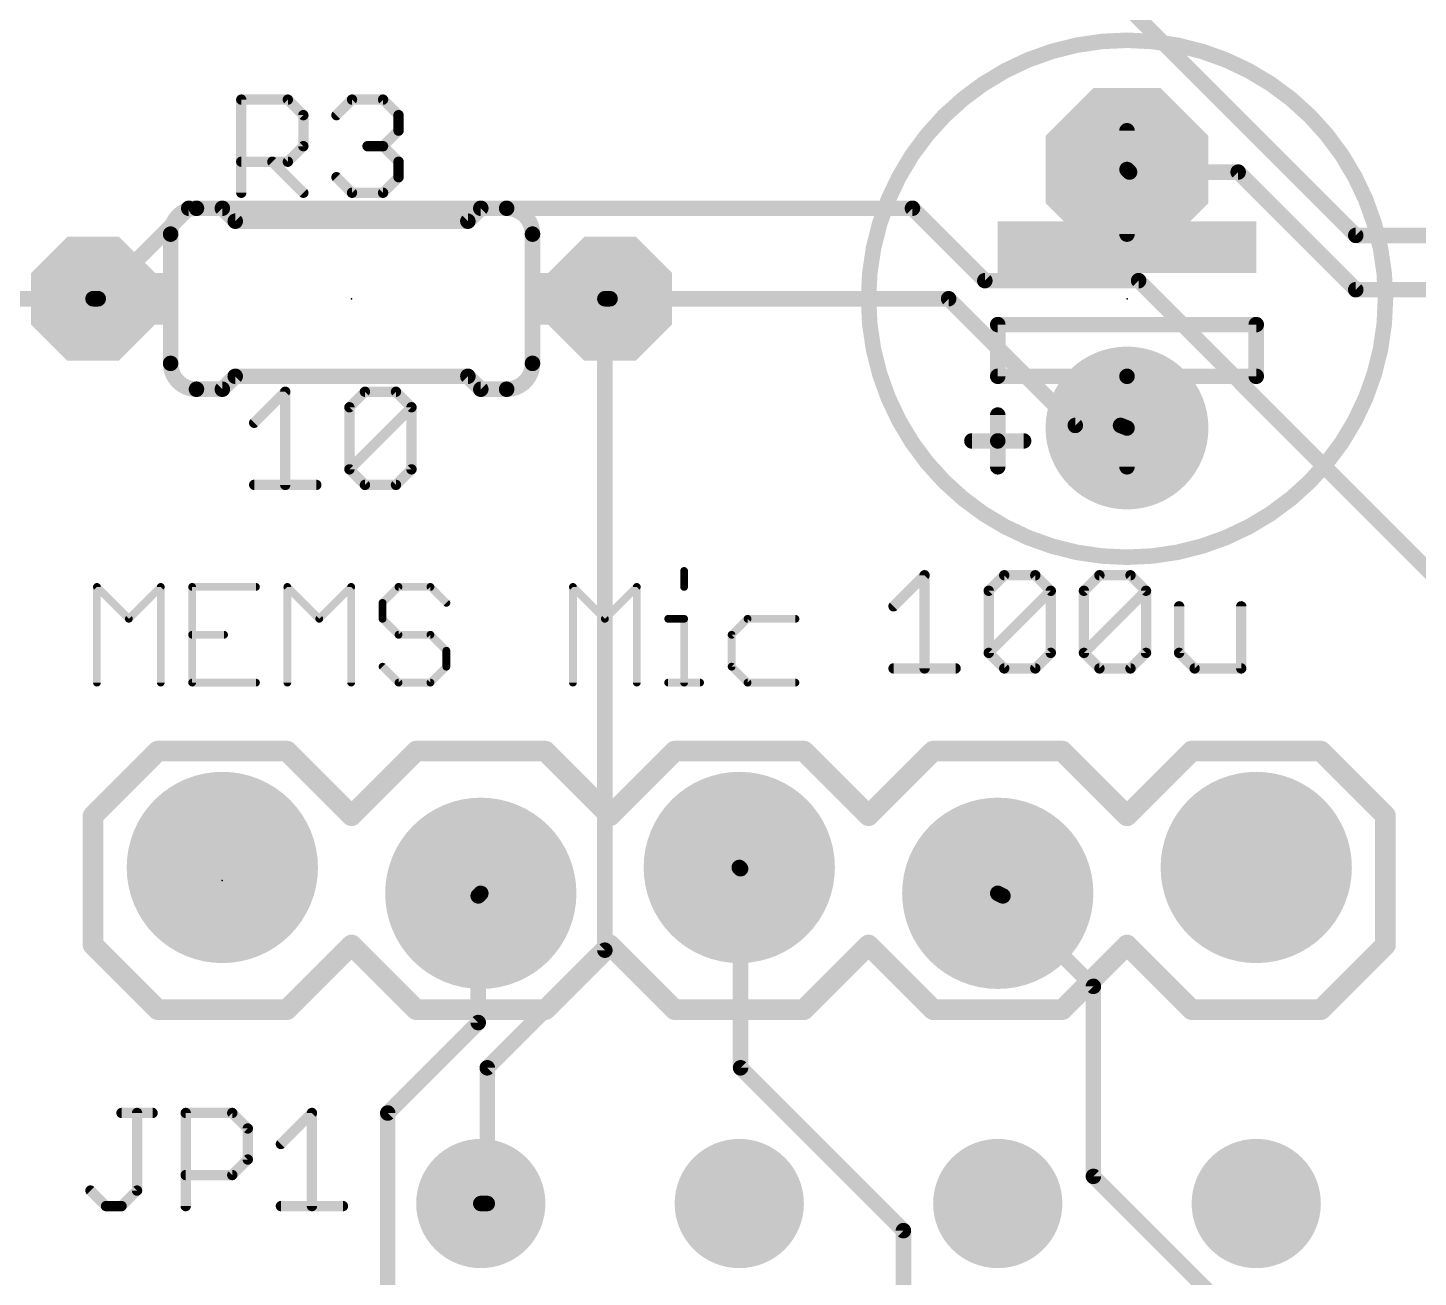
# Model space of a CAD drawing. Extents: x 0 to 101, y -4 to 80.
# Drawn here: x 14.6 to 28.26, y 25.95 to 38.22 of the extents above; entities that cross this region are included whole.
import ezdxf

# ---------------------------------------------------------------- set-up
doc = ezdxf.new("R2010")
doc.units = 0
for name, color, linetype in [('1', 14, 'CONTINUOUS'), ('16', 174, 'CONTINUOUS'), ('17', 94, 'CONTINUOUS'), ('21', 251, 'CONTINUOUS'), ('23', 178, 'CONTINUOUS'), ('25', 251, 'CONTINUOUS'), ('51', 251, 'CONTINUOUS')]:
    doc.layers.add(name, color=color, linetype=linetype)

# ---------------------------------------------------------------- blocks, each defined once
blk = doc.blocks.new('RECT')
blk.add_solid([(-0.5, -0.5), (0.5, -0.5), (-0.5, 0.5), (0.5, 0.5)])
blk = doc.blocks.new('ROUNDP')
at = {"const_width": 0.5}
blk.add_lwpolyline([(0, -0.25, 1), (0, 0.25, 1), (0, -0.25)], format="xyb", dxfattribs=at)
blk = doc.blocks.new('OCTAGONP')
at = {"const_width": 0.5}
blk.add_lwpolyline([(-0.25, -0.1036), (-0.25, 0.1036), (-0.1036, 0.25), (0.1036, 0.25), (0.25, 0.1036), (0.25, -0.1036), (0.1036, -0.25), (-0.1036, -0.25), (-0.25, -0.1036), (-0.25, 0.1036)], dxfattribs=at)

msp = doc.modelspace()

# ---------------------------------------------------------------- linework, layer by layer
at = {"layer": '1', "const_width": 0.1524}
for points in [[(22.225, 41.6052), (27.6479, 36.1823)], [(25.4254, 36.8046), (25.4, 36.83)], [(26.4922, 36.8046), (25.4254, 36.8046)], [(27.6479, 35.6489), (26.4922, 36.8046)], [(15.2908, 35.56), (16.1798, 36.449)], [(16.1798, 36.449), (23.2918, 36.449)], [(23.2918, 36.449), (24.003, 35.7378)], [(27.6479, 36.1823), (29.6926, 36.1823)], [(24.003, 35.7378), (25.5143, 35.7378)], [(25.5143, 35.7378), (30.4038, 30.8483)], [(29.9593, 35.6489), (27.6479, 35.6489)], [(15.2908, 35.56), (15.24, 35.56)], [(20.2692, 35.56), (20.2692, 29.1592)], [(20.2692, 35.56), (20.32, 35.56)], [(23.6474, 35.56), (20.32, 35.56)], [(24.892, 34.3154), (23.6474, 35.56)], [(25.3365, 34.3154), (24.892, 34.3154)], [(25.3365, 34.3154), (25.4, 34.29)], [(21.6027, 29.9593), (21.59, 29.972)], [(21.6027, 28.0035), (21.6027, 29.9593)], [(19.0246, 29.6926), (19.05, 29.718)], [(24.1808, 29.6926), (24.13, 29.718)], [(19.0246, 28.448), (19.0246, 29.6926)], [(24.1808, 29.6926), (25.0698, 28.8036)], [(20.2692, 29.1592), (19.1135, 28.0035)], [(25.0698, 28.8036), (25.0698, 26.9367)], [(18.1356, 27.559), (19.0246, 28.448)], [(19.1135, 28.0035), (19.1135, 26.67)], [(23.2029, 26.4033), (21.6027, 28.0035)], [(18.1356, 21.336), (18.1356, 27.559)], [(25.0698, 26.9367), (34.2265, 17.78)], [(19.1135, 26.67), (19.05, 26.67)], [(23.2029, 22.5806), (23.2029, 26.4033)]]:
    msp.add_lwpolyline(points, dxfattribs=at)
at = {"layer": '1', "const_width": 0.0762}
for points in [[(25.4269, 36.8569, 1), (25.3731, 36.8031)], [(25.4254, 36.8427, 1), (25.4254, 36.7665)], [(25.3985, 36.7777, 1), (25.4523, 36.8315)], [(26.5191, 36.8315, 1), (26.4653, 36.7777)], [(26.4922, 36.7665, 1), (26.4922, 36.8427)], [(16.1798, 36.4871, 1), (16.1798, 36.4109)], [(16.2067, 36.4221, 1), (16.1529, 36.4759)], [(23.3187, 36.4759, 1), (23.2649, 36.4221)], [(23.2918, 36.4109, 1), (23.2918, 36.4871)], [(27.6479, 36.2204, 1), (27.6479, 36.1442)], [(27.621, 36.1554, 1), (27.6748, 36.2092)], [(24.003, 35.7759, 1), (24.003, 35.6997)], [(23.9761, 35.7109, 1), (24.0299, 35.7647)], [(25.5412, 35.7647, 1), (25.4874, 35.7109)], [(25.5143, 35.6997, 1), (25.5143, 35.7759)], [(27.6479, 35.687, 1), (27.6479, 35.6108)], [(27.621, 35.622, 1), (27.6748, 35.6758)], [(15.24, 35.5981, 1), (15.24, 35.5219)], [(15.2639, 35.5869, 1), (15.3177, 35.5331)], [(15.2908, 35.5219, 1), (15.2908, 35.5981)], [(20.3073, 35.56, 1), (20.2311, 35.56)], [(20.2692, 35.5981, 1), (20.2692, 35.5219)], [(20.32, 35.5981, 1), (20.32, 35.5219)], [(20.32, 35.5219, 1), (20.32, 35.5981)], [(23.6743, 35.5869, 1), (23.6205, 35.5331)], [(23.6474, 35.5219, 1), (23.6474, 35.5981)], [(24.892, 34.3535, 1), (24.892, 34.2773)], [(24.8651, 34.2885, 1), (24.9189, 34.3423)], [(25.3506, 34.3508, 1), (25.3224, 34.28)], [(25.3365, 34.2773, 1), (25.3365, 34.3535)], [(25.3859, 34.2546, 1), (25.4141, 34.3254)], [(21.6169, 29.9989, 1), (21.5631, 29.9451)], [(21.6408, 29.9593, 1), (21.5646, 29.9593)], [(21.5758, 29.9324, 1), (21.6296, 29.9862)], [(19.0769, 29.6911, 1), (19.0231, 29.7449)], [(24.147, 29.7521, 1), (24.113, 29.6839)], [(19.0627, 29.6926, 1), (18.9865, 29.6926)], [(18.9977, 29.7195, 1), (19.0515, 29.6657)], [(24.2077, 29.7195, 1), (24.1539, 29.6657)], [(24.1638, 29.6585, 1), (24.1978, 29.7267)], [(20.2311, 29.1592, 1), (20.3073, 29.1592)], [(20.2961, 29.1323, 1), (20.2423, 29.1861)], [(25.1079, 28.8036, 1), (25.0317, 28.8036)], [(25.0429, 28.7767, 1), (25.0967, 28.8305)], [(18.9865, 28.448, 1), (19.0627, 28.448)], [(19.0515, 28.4211, 1), (18.9977, 28.4749)], [(19.1516, 28.0035, 1), (19.0754, 28.0035)], [(19.0866, 28.0304, 1), (19.1404, 27.9766)], [(21.5646, 28.0035, 1), (21.6408, 28.0035)], [(21.6296, 28.0304, 1), (21.5758, 27.9766)], [(18.1737, 27.559, 1), (18.0975, 27.559)], [(18.1087, 27.5859, 1), (18.1625, 27.5321)], [(25.0317, 26.9367, 1), (25.1079, 26.9367)], [(25.0967, 26.9636, 1), (25.0429, 26.9098)], [(19.05, 26.7081, 1), (19.05, 26.6319)], [(19.0754, 26.67, 1), (19.1516, 26.67)], [(19.1135, 26.6319, 1), (19.1135, 26.7081)], [(23.241, 26.4033, 1), (23.1648, 26.4033)], [(23.176, 26.3764, 1), (23.2298, 26.4302)]]:
    msp.add_lwpolyline(points, format="xyb", dxfattribs=at)
at = {"layer": '16', "const_width": 0.1524}
msp.add_lwpolyline([(14.4907, 35.56), (15.24, 35.56)], dxfattribs=at)
at = {"layer": '16', "const_width": 0.0762}
msp.add_lwpolyline([(15.24, 35.5219, 1), (15.24, 35.5981)], format="xyb", dxfattribs=at)
at = {"layer": '21'}
for points, const_width in [([(25.4, 33.02, 1), (25.4, 38.1, 1), (25.4, 33.02)], 0.1524), ([(16.256, 36.449, 0.4142), (16.002, 36.195)], 0.1524), ([(16.256, 36.4871, 1), (16.256, 36.4109)], 0.0762), ([(16.256, 36.4109, 1), (16.256, 36.4871)], 0.0762), ([(16.5369, 36.4759, 1), (16.4831, 36.4221)], 0.0762), ([(16.51, 36.4109, 1), (16.51, 36.4871)], 0.0762), ([(19.05, 36.4871, 1), (19.05, 36.4109)], 0.0762), ([(19.0769, 36.4221, 1), (19.0231, 36.4759)], 0.0762), ([(19.558, 36.195, 0.4142), (19.304, 36.449)], 0.1524), ([(19.304, 36.4871, 1), (19.304, 36.4109)], 0.0762), ([(19.304, 36.4109, 1), (19.304, 36.4871)], 0.0762), ([(16.637, 36.3601, 1), (16.637, 36.2839)], 0.0762), ([(16.6101, 36.2951, 1), (16.6639, 36.3489)], 0.0762), ([(18.8961, 36.3489, 1), (18.9499, 36.2951)], 0.0762), ([(18.923, 36.2839, 1), (18.923, 36.3601)], 0.0762), ([(15.9639, 36.195, 1), (16.0401, 36.195)], 0.0762), ([(19.5199, 36.195, 1), (19.5961, 36.195)], 0.0762), ([(16.002, 34.925, 0.4142), (16.256, 34.671)], 0.1524), ([(16.0401, 34.925, 1), (15.9639, 34.925)], 0.0762), ([(19.304, 34.671, 0.4142), (19.558, 34.925)], 0.1524), ([(19.5961, 34.925, 1), (19.5199, 34.925)], 0.0762), ([(16.637, 34.8361, 1), (16.637, 34.7599)], 0.0762), ([(16.6639, 34.7711, 1), (16.6101, 34.8249)], 0.0762), ([(18.9499, 34.8249, 1), (18.8961, 34.7711)], 0.0762), ([(18.923, 34.7599, 1), (18.923, 34.8361)], 0.0762), ([(16.256, 34.7091, 1), (16.256, 34.6329)], 0.0762), ([(16.256, 34.6329, 1), (16.256, 34.7091)], 0.0762), ([(16.4831, 34.6979, 1), (16.5369, 34.6441)], 0.0762), ([(16.51, 34.6329, 1), (16.51, 34.7091)], 0.0762), ([(19.05, 34.7091, 1), (19.05, 34.6329)], 0.0762), ([(19.0231, 34.6441, 1), (19.0769, 34.6979)], 0.0762), ([(19.304, 34.7091, 1), (19.304, 34.6329)], 0.0762), ([(19.304, 34.6329, 1), (19.304, 34.7091)], 0.0762), ([(24.1681, 34.417, 1), (24.0919, 34.417)], 0.0762), ([(23.876, 34.2011, 1), (23.876, 34.1249)], 0.0762), ([(24.1681, 34.163, 1), (24.0919, 34.163)], 0.0762), ([(24.13, 34.2011, 1), (24.13, 34.1249)], 0.0762), ([(24.0919, 34.163, 1), (24.1681, 34.163)], 0.0762), ([(24.13, 34.1249, 1), (24.13, 34.2011)], 0.0762), ([(24.384, 34.1249, 1), (24.384, 34.2011)], 0.0762), ([(24.0919, 33.909, 1), (24.1681, 33.909)], 0.0762), ([(15.875, 31.1658, 1), (15.875, 31.0642)], 0.1016), ([(15.9109, 31.0791, 1), (15.8391, 31.1509)], 0.1016), ([(17.1809, 31.1509, 1), (17.1091, 31.0791)], 0.1016), ([(17.145, 31.0642, 1), (17.145, 31.1658)], 0.1016), ([(18.415, 31.1658, 1), (18.415, 31.0642)], 0.1016), ([(18.4509, 31.0791, 1), (18.3791, 31.1509)], 0.1016), ([(19.7209, 31.1509, 1), (19.6491, 31.0791)], 0.1016), ([(19.685, 31.0642, 1), (19.685, 31.1658)], 0.1016), ([(20.955, 31.1658, 1), (20.955, 31.0642)], 0.1016), ([(20.9909, 31.0791, 1), (20.9191, 31.1509)], 0.1016), ([(22.2609, 31.1509, 1), (22.1891, 31.0791)], 0.1016), ([(22.225, 31.0642, 1), (22.225, 31.1658)], 0.1016), ([(23.495, 31.1658, 1), (23.495, 31.0642)], 0.1016), ([(23.5309, 31.0791, 1), (23.4591, 31.1509)], 0.1016), ([(24.8009, 31.1509, 1), (24.7291, 31.0791)], 0.1016), ([(24.765, 31.0642, 1), (24.765, 31.1658)], 0.1016), ([(26.035, 31.1658, 1), (26.035, 31.0642)], 0.1016), ([(26.0709, 31.0791, 1), (25.9991, 31.1509)], 0.1016), ([(27.3409, 31.1509, 1), (27.2691, 31.0791)], 0.1016), ([(27.305, 31.0642, 1), (27.305, 31.1658)], 0.1016), ([(15.2908, 30.48, 1), (15.1892, 30.48)], 0.1016), ([(15.2041, 30.5159, 1), (15.2759, 30.4441)], 0.1016), ([(17.7441, 30.5159, 1), (17.8159, 30.4441)], 0.1016), ([(17.7441, 30.4441, 1), (17.8159, 30.5159)], 0.1016), ([(20.2841, 30.5159, 1), (20.3559, 30.4441)], 0.1016), ([(20.2841, 30.4441, 1), (20.3559, 30.5159)], 0.1016), ([(22.8241, 30.5159, 1), (22.8959, 30.4441)], 0.1016), ([(22.8241, 30.4441, 1), (22.8959, 30.5159)], 0.1016), ([(25.3641, 30.5159, 1), (25.4359, 30.4441)], 0.1016), ([(25.3641, 30.4441, 1), (25.4359, 30.5159)], 0.1016), ([(27.9908, 30.48, 1), (27.8892, 30.48)], 0.1016), ([(27.9041, 30.4441, 1), (27.9759, 30.5159)], 0.1016), ([(15.2759, 29.2459, 1), (15.2041, 29.1741)], 0.1016), ([(15.1892, 29.21, 1), (15.2908, 29.21)], 0.1016), ([(17.8159, 29.2459, 1), (17.7441, 29.1741)], 0.1016), ([(17.8159, 29.1741, 1), (17.7441, 29.2459)], 0.1016), ([(20.3559, 29.2459, 1), (20.2841, 29.1741)], 0.1016), ([(20.3559, 29.1741, 1), (20.2841, 29.2459)], 0.1016), ([(22.8959, 29.2459, 1), (22.8241, 29.1741)], 0.1016), ([(22.8959, 29.1741, 1), (22.8241, 29.2459)], 0.1016), ([(25.4359, 29.2459, 1), (25.3641, 29.1741)], 0.1016), ([(25.4359, 29.1741, 1), (25.3641, 29.2459)], 0.1016), ([(27.8892, 29.21, 1), (27.9908, 29.21)], 0.1016), ([(27.9759, 29.1741, 1), (27.9041, 29.2459)], 0.1016), ([(15.875, 28.6258, 1), (15.875, 28.5242)], 0.1016), ([(15.8391, 28.5391, 1), (15.9109, 28.6109)], 0.1016), ([(17.1091, 28.6109, 1), (17.1809, 28.5391)], 0.1016), ([(17.145, 28.5242, 1), (17.145, 28.6258)], 0.1016), ([(18.415, 28.6258, 1), (18.415, 28.5242)], 0.1016), ([(18.3791, 28.5391, 1), (18.4509, 28.6109)], 0.1016), ([(19.6491, 28.6109, 1), (19.7209, 28.5391)], 0.1016), ([(19.685, 28.5242, 1), (19.685, 28.6258)], 0.1016), ([(20.955, 28.6258, 1), (20.955, 28.5242)], 0.1016), ([(20.9191, 28.5391, 1), (20.9909, 28.6109)], 0.1016), ([(22.1891, 28.6109, 1), (22.2609, 28.5391)], 0.1016), ([(22.225, 28.5242, 1), (22.225, 28.6258)], 0.1016), ([(23.495, 28.6258, 1), (23.495, 28.5242)], 0.1016), ([(23.4591, 28.5391, 1), (23.5309, 28.6109)], 0.1016), ([(24.7291, 28.6109, 1), (24.8009, 28.5391)], 0.1016), ([(24.765, 28.5242, 1), (24.765, 28.6258)], 0.1016), ([(26.035, 28.6258, 1), (26.035, 28.5242)], 0.1016), ([(25.9991, 28.5391, 1), (26.0709, 28.6109)], 0.1016), ([(27.2691, 28.6109, 1), (27.3409, 28.5391)], 0.1016), ([(27.305, 28.5242, 1), (27.305, 28.6258)], 0.1016)]:
    msp.add_lwpolyline(points, format="xyb", dxfattribs=dict(at, const_width=const_width))
for points, const_width in [([(16.256, 36.449), (16.51, 36.449)], 0.1524), ([(16.637, 36.322), (16.51, 36.449)], 0.1524), ([(18.923, 36.322), (19.05, 36.449)], 0.1524), ([(19.304, 36.449), (19.05, 36.449)], 0.1524), ([(16.637, 36.322), (18.923, 36.322)], 0.1524), ([(16.637, 34.798), (16.51, 34.671)], 0.1524), ([(16.637, 34.798), (18.923, 34.798)], 0.1524), ([(18.923, 34.798), (19.05, 34.671)], 0.1524), ([(16.256, 34.671), (16.51, 34.671)], 0.1524), ([(19.304, 34.671), (19.05, 34.671)], 0.1524), ([(24.13, 34.163), (24.13, 34.417)], 0.1524), ([(24.13, 34.163), (23.876, 34.163)], 0.1524), ([(24.13, 33.909), (24.13, 34.163)], 0.1524), ([(24.384, 34.163), (24.13, 34.163)], 0.1524), ([(15.875, 31.115), (15.24, 30.48)], 0.2032), ([(15.875, 31.115), (17.145, 31.115)], 0.2032), ([(17.145, 31.115), (17.78, 30.48)], 0.2032), ([(17.78, 30.48), (18.415, 31.115)], 0.2032), ([(18.415, 31.115), (19.685, 31.115)], 0.2032), ([(19.685, 31.115), (20.32, 30.48)], 0.2032), ([(20.32, 30.48), (20.955, 31.115)], 0.2032), ([(20.955, 31.115), (22.225, 31.115)], 0.2032), ([(22.225, 31.115), (22.86, 30.48)], 0.2032), ([(23.495, 31.115), (22.86, 30.48)], 0.2032), ([(23.495, 31.115), (24.765, 31.115)], 0.2032), ([(24.765, 31.115), (25.4, 30.48)], 0.2032), ([(25.4, 30.48), (26.035, 31.115)], 0.2032), ([(26.035, 31.115), (27.305, 31.115)], 0.2032), ([(27.305, 31.115), (27.94, 30.48)], 0.2032), ([(15.24, 30.48), (15.24, 29.21)], 0.2032), ([(27.94, 30.48), (27.94, 29.21)], 0.2032), ([(15.24, 29.21), (15.875, 28.575)], 0.2032), ([(17.78, 29.21), (17.145, 28.575)], 0.2032), ([(18.415, 28.575), (17.78, 29.21)], 0.2032), ([(20.32, 29.21), (19.685, 28.575)], 0.2032), ([(20.955, 28.575), (20.32, 29.21)], 0.2032), ([(22.86, 29.21), (22.225, 28.575)], 0.2032), ([(22.86, 29.21), (23.495, 28.575)], 0.2032), ([(25.4, 29.21), (24.765, 28.575)], 0.2032), ([(26.035, 28.575), (25.4, 29.21)], 0.2032), ([(27.94, 29.21), (27.305, 28.575)], 0.2032), ([(17.145, 28.575), (15.875, 28.575)], 0.2032), ([(19.685, 28.575), (18.415, 28.575)], 0.2032), ([(22.225, 28.575), (20.955, 28.575)], 0.2032), ([(24.765, 28.575), (23.495, 28.575)], 0.2032), ([(27.305, 28.575), (26.035, 28.575)], 0.2032)]:
    msp.add_lwpolyline(points, dxfattribs=dict(at, const_width=const_width))
at = {"layer": '23'}
for p in [(17.78, 35.56), (25.4, 35.56), (16.51, 29.845)]:
    msp.add_point(p, dxfattribs=at)
at = {"layer": '25'}
for points, const_width in [([(16.6964, 36.6014), (16.6964, 37.5166)], 0.1016), ([(16.6964, 37.5166), (17.154, 37.5166)], 0.1016), ([(17.154, 37.5166), (17.3065, 37.364)], 0.1016), ([(17.6319, 37.364), (17.7844, 37.5166)], 0.1016), ([(17.7844, 37.5166), (18.0895, 37.5166)], 0.1016), ([(18.0895, 37.5166), (18.242, 37.364)], 0.1016), ([(17.3065, 37.364), (17.3065, 37.059)], 0.1016), ([(18.242, 37.364), (18.242, 37.2115)], 0.1016), ([(18.242, 37.2115), (18.0895, 37.059)], 0.1016), ([(17.3065, 37.059), (17.154, 36.9065)], 0.1016), ([(18.0895, 37.059), (17.9369, 37.059)], 0.1016), ([(18.0895, 37.059), (18.242, 36.9065)], 0.1016), ([(17.154, 36.9065), (16.6964, 36.9065)], 0.1016), ([(17.0014, 36.9065), (17.3065, 36.6014)], 0.1016), ([(18.242, 36.9065), (18.242, 36.7539)], 0.1016), ([(17.7844, 36.6014), (17.6319, 36.7539)], 0.1016), ([(18.242, 36.7539), (18.0895, 36.6014)], 0.1016), ([(18.0895, 36.6014), (17.7844, 36.6014)], 0.1016), ([(16.8234, 34.3413), (17.1284, 34.6464)], 0.1016), ([(17.1284, 34.6464), (17.1284, 33.7312)], 0.1016), ([(17.7589, 34.4939), (17.9114, 34.6464)], 0.1016), ([(17.9114, 34.6464), (18.2165, 34.6464)], 0.1016), ([(18.2165, 34.6464), (18.369, 34.4939)], 0.1016), ([(17.7589, 33.8837), (17.7589, 34.4939)], 0.1016), ([(17.7589, 33.8837), (18.369, 34.4939)], 0.1016), ([(18.369, 34.4939), (18.369, 33.8837)], 0.1016), ([(17.9114, 33.7312), (17.7589, 33.8837)], 0.1016), ([(18.369, 33.8837), (18.2165, 33.7312)], 0.1016), ([(16.8234, 33.7312), (17.4335, 33.7312)], 0.1016), ([(18.2165, 33.7312), (17.9114, 33.7312)], 0.1016), ([(21.048, 32.8855), (21.048, 32.7287)], 0.0762), ([(23.1057, 32.5379), (23.4108, 32.843)], 0.1016), ([(23.4108, 32.843), (23.4108, 31.9278)], 0.1016), ([(24.0412, 32.6904), (24.1938, 32.843)], 0.1016), ([(24.1938, 32.843), (24.4988, 32.843)], 0.1016), ([(24.4988, 32.843), (24.6514, 32.6904)], 0.1016), ([(24.9768, 32.6904), (25.1293, 32.843)], 0.1016), ([(25.1293, 32.843), (25.4344, 32.843)], 0.1016), ([(25.4344, 32.843), (25.5869, 32.6904)], 0.1016), ([(15.2781, 31.7881), (15.2781, 32.7287)], 0.0762), ([(15.2781, 32.7287), (15.5916, 32.4152)], 0.0762), ([(15.5916, 32.4152), (15.9052, 32.7287)], 0.0762), ([(15.9052, 32.7287), (15.9052, 31.7881)], 0.0762), ([(16.8407, 32.7287), (16.2136, 32.7287)], 0.0762), ([(16.2136, 32.7287), (16.2136, 31.7881)], 0.0762), ([(17.1491, 31.7881), (17.1491, 32.7287)], 0.0762), ([(17.1491, 32.7287), (17.4627, 32.4152)], 0.0762), ([(17.4627, 32.4152), (17.7762, 32.7287)], 0.0762), ([(17.7762, 32.7287), (17.7762, 31.7881)], 0.0762), ([(18.2414, 32.7287), (18.0847, 32.5719)], 0.0762), ([(18.555, 32.7287), (18.2414, 32.7287)], 0.0762), ([(18.7117, 32.5719), (18.555, 32.7287)], 0.0762), ([(19.9557, 31.7881), (19.9557, 32.7287)], 0.0762), ([(19.9557, 32.7287), (20.2692, 32.4152)], 0.0762), ([(20.2692, 32.4152), (20.5828, 32.7287)], 0.0762), ([(20.5828, 32.7287), (20.5828, 31.7881)], 0.0762), ([(24.0412, 32.0803), (24.0412, 32.6904)], 0.1016), ([(24.0412, 32.0803), (24.6514, 32.6904)], 0.1016), ([(24.6514, 32.6904), (24.6514, 32.0803)], 0.1016), ([(24.9768, 32.0803), (24.9768, 32.6904)], 0.1016), ([(24.9768, 32.0803), (25.5869, 32.6904)], 0.1016), ([(25.5869, 32.6904), (25.5869, 32.0803)], 0.1016), ([(18.0847, 32.5719), (18.0847, 32.4152)], 0.0762), ([(25.9123, 32.5379), (25.9123, 32.0803)], 0.1016), ([(26.5224, 31.9278), (26.5224, 32.5379)], 0.1016), ([(18.0847, 32.4152), (18.2414, 32.2584)], 0.0762), ([(20.8912, 32.4152), (21.048, 32.4152)], 0.0762), ([(21.048, 32.4152), (21.048, 31.7881)], 0.0762), ([(21.6717, 32.4152), (21.5149, 32.2584)], 0.0762), ([(22.142, 32.4152), (21.6717, 32.4152)], 0.0762), ([(16.2136, 32.2584), (16.5272, 32.2584)], 0.0762), ([(18.2414, 32.2584), (18.555, 32.2584)], 0.0762), ([(18.555, 32.2584), (18.7117, 32.1016)], 0.0762), ([(21.5149, 32.2584), (21.5149, 31.9449)], 0.0762), ([(18.7117, 32.1016), (18.7117, 31.9449)], 0.0762), ([(24.1938, 31.9278), (24.0412, 32.0803)], 0.1016), ([(24.6514, 32.0803), (24.4988, 31.9278)], 0.1016), ([(25.1293, 31.9278), (24.9768, 32.0803)], 0.1016), ([(25.5869, 32.0803), (25.4344, 31.9278)], 0.1016), ([(25.9123, 32.0803), (26.0648, 31.9278)], 0.1016), ([(18.2414, 31.7881), (18.0847, 31.9449)], 0.0762), ([(18.7117, 31.9449), (18.555, 31.7881)], 0.0762), ([(21.5149, 31.9449), (21.6717, 31.7881)], 0.0762), ([(23.1057, 31.9278), (23.7158, 31.9278)], 0.1016), ([(24.4988, 31.9278), (24.1938, 31.9278)], 0.1016), ([(25.4344, 31.9278), (25.1293, 31.9278)], 0.1016), ([(26.0648, 31.9278), (26.5224, 31.9278)], 0.1016), ([(16.2136, 31.7881), (16.8407, 31.7881)], 0.0762), ([(18.555, 31.7881), (18.2414, 31.7881)], 0.0762), ([(20.8912, 31.7881), (21.2047, 31.7881)], 0.0762), ([(21.6717, 31.7881), (22.142, 31.7881)], 0.0762), ([(15.5197, 27.5598), (15.8247, 27.5598)], 0.1016), ([(15.6722, 26.7971), (15.6722, 27.5598)], 0.1016), ([(16.1501, 26.6446), (16.1501, 27.5598)], 0.1016), ([(16.1501, 27.5598), (16.6077, 27.5598)], 0.1016), ([(16.6077, 27.5598), (16.7602, 27.4073)], 0.1016), ([(17.0856, 27.2547), (17.3907, 27.5598)], 0.1016), ([(17.3907, 27.5598), (17.3907, 26.6446)], 0.1016), ([(16.7602, 27.4073), (16.7602, 27.1022)], 0.1016), ([(16.7602, 27.1022), (16.6077, 26.9497)], 0.1016), ([(16.6077, 26.9497), (16.1501, 26.9497)], 0.1016), ([(15.2146, 26.7971), (15.3671, 26.6446)], 0.1016), ([(15.5197, 26.6446), (15.6722, 26.7971)], 0.1016), ([(15.3671, 26.6446), (15.5197, 26.6446)], 0.1016), ([(17.0856, 26.6446), (17.6958, 26.6446)], 0.1016)]:
    msp.add_lwpolyline(points, dxfattribs=dict(at, const_width=const_width))
for points, const_width in [([(16.7218, 37.5166, 1), (16.671, 37.5166)], 0.0508), ([(16.6964, 37.542, 1), (16.6964, 37.4912)], 0.0508), ([(17.1719, 37.5345, 1), (17.136, 37.4986)], 0.0508), ([(17.154, 37.4912, 1), (17.154, 37.542)], 0.0508), ([(17.7844, 37.542, 1), (17.7844, 37.4912)], 0.0508), ([(17.8024, 37.4986, 1), (17.7664, 37.5345)], 0.0508), ([(18.1074, 37.5345, 1), (18.0715, 37.4986)], 0.0508), ([(18.0895, 37.4912, 1), (18.0895, 37.542)], 0.0508), ([(17.3319, 37.364, 1), (17.2811, 37.364)], 0.0508), ([(17.2885, 37.3461, 1), (17.3244, 37.382)], 0.0508), ([(17.6139, 37.382, 1), (17.6498, 37.3461)], 0.0508), ([(18.2674, 37.364, 1), (18.2166, 37.364)], 0.0508), ([(18.224, 37.3461, 1), (18.26, 37.382)], 0.0508), ([(18.2166, 37.2115, 1), (18.2674, 37.2115)], 0.0508), ([(18.26, 37.1936, 1), (18.224, 37.2295)], 0.0508), ([(17.2811, 37.059, 1), (17.3319, 37.059)], 0.0508), ([(17.3244, 37.041, 1), (17.2885, 37.077)], 0.0508), ([(17.9369, 37.0844, 1), (17.9369, 37.0336)], 0.0508), ([(18.1074, 37.077, 1), (18.0715, 37.041)], 0.0508), ([(18.0715, 37.077, 1), (18.1074, 37.041)], 0.0508), ([(18.0895, 37.0336, 1), (18.0895, 37.0844)], 0.0508), ([(16.6964, 36.9319, 1), (16.6964, 36.8811)], 0.0508), ([(17.0194, 36.9244, 1), (16.9835, 36.8885)], 0.0508), ([(17.136, 36.9244, 1), (17.1719, 36.8885)], 0.0508), ([(17.154, 36.8811, 1), (17.154, 36.9319)], 0.0508), ([(18.2674, 36.9065, 1), (18.2166, 36.9065)], 0.0508), ([(18.224, 36.8885, 1), (18.26, 36.9244)], 0.0508), ([(17.6498, 36.7719, 1), (17.6139, 36.736)], 0.0508), ([(18.2166, 36.7539, 1), (18.2674, 36.7539)], 0.0508), ([(18.26, 36.736, 1), (18.224, 36.7719)], 0.0508), ([(16.671, 36.6014, 1), (16.7218, 36.6014)], 0.0508), ([(17.2885, 36.5834, 1), (17.3244, 36.6194)], 0.0508), ([(17.7844, 36.6268, 1), (17.7844, 36.576)], 0.0508), ([(17.7664, 36.5834, 1), (17.8024, 36.6194)], 0.0508), ([(18.0715, 36.6194, 1), (18.1074, 36.5834)], 0.0508), ([(18.0895, 36.576, 1), (18.0895, 36.6268)], 0.0508), ([(17.1538, 34.6464, 1), (17.103, 34.6464)], 0.0508), ([(17.1464, 34.6284, 1), (17.1105, 34.6643)], 0.0508), ([(17.9114, 34.6718, 1), (17.9114, 34.621)], 0.0508), ([(17.9294, 34.6284, 1), (17.8934, 34.6643)], 0.0508), ([(18.2344, 34.6643, 1), (18.1985, 34.6284)], 0.0508), ([(18.2165, 34.621, 1), (18.2165, 34.6718)], 0.0508), ([(17.7843, 34.4939, 1), (17.7335, 34.4939)], 0.0508), ([(17.7409, 34.5118, 1), (17.7768, 34.4759)], 0.0508), ([(18.3944, 34.4939, 1), (18.3436, 34.4939)], 0.0508), ([(18.387, 34.4759, 1), (18.351, 34.5118)], 0.0508), ([(18.351, 34.4759, 1), (18.387, 34.5118)], 0.0508), ([(16.8054, 34.3593, 1), (16.8413, 34.3234)], 0.0508), ([(17.7768, 33.9017, 1), (17.7409, 33.8658)], 0.0508), ([(17.7409, 33.9017, 1), (17.7768, 33.8658)], 0.0508), ([(17.7335, 33.8837, 1), (17.7843, 33.8837)], 0.0508), ([(18.3436, 33.8837, 1), (18.3944, 33.8837)], 0.0508), ([(18.387, 33.8658, 1), (18.351, 33.9017)], 0.0508), ([(16.8234, 33.7566, 1), (16.8234, 33.7058)], 0.0508), ([(17.103, 33.7312, 1), (17.1538, 33.7312)], 0.0508), ([(17.4335, 33.7058, 1), (17.4335, 33.7566)], 0.0508), ([(17.9114, 33.7566, 1), (17.9114, 33.7058)], 0.0508), ([(17.8934, 33.7132, 1), (17.9294, 33.7492)], 0.0508), ([(18.1985, 33.7492, 1), (18.2344, 33.7132)], 0.0508), ([(18.2165, 33.7058, 1), (18.2165, 33.7566)], 0.0508), ([(21.067, 32.8855, 1), (21.0289, 32.8855)], 0.0381), ([(23.4362, 32.843, 1), (23.3854, 32.843)], 0.0508), ([(23.4287, 32.825, 1), (23.3928, 32.8609)], 0.0508), ([(24.1938, 32.8684, 1), (24.1938, 32.8176)], 0.0508), ([(24.2117, 32.825, 1), (24.1758, 32.8609)], 0.0508), ([(24.5168, 32.8609, 1), (24.4809, 32.825)], 0.0508), ([(24.4988, 32.8176, 1), (24.4988, 32.8684)], 0.0508), ([(25.1293, 32.8684, 1), (25.1293, 32.8176)], 0.0508), ([(25.1472, 32.825, 1), (25.1113, 32.8609)], 0.0508), ([(25.4523, 32.8609, 1), (25.4164, 32.825)], 0.0508), ([(25.4344, 32.8176, 1), (25.4344, 32.8684)], 0.0508), ([(15.2916, 32.7422, 1), (15.2646, 32.7152)], 0.0381), ([(15.2972, 32.7287, 1), (15.2591, 32.7287)], 0.0381), ([(15.9242, 32.7287, 1), (15.8861, 32.7287)], 0.0381), ([(15.9186, 32.7152, 1), (15.8917, 32.7422)], 0.0381), ([(16.2136, 32.7478, 1), (16.2136, 32.7097)], 0.0381), ([(16.2327, 32.7287, 1), (16.1946, 32.7287)], 0.0381), ([(16.8407, 32.7097, 1), (16.8407, 32.7478)], 0.0381), ([(17.1682, 32.7287, 1), (17.1301, 32.7287)], 0.0381), ([(17.1626, 32.7422, 1), (17.1357, 32.7152)], 0.0381), ([(17.7953, 32.7287, 1), (17.7572, 32.7287)], 0.0381), ([(17.7897, 32.7152, 1), (17.7627, 32.7422)], 0.0381), ([(18.2414, 32.7478, 1), (18.2414, 32.7097)], 0.0381), ([(18.2549, 32.7152, 1), (18.228, 32.7422)], 0.0381), ([(18.5684, 32.7422, 1), (18.5415, 32.7152)], 0.0381), ([(18.555, 32.7097, 1), (18.555, 32.7478)], 0.0381), ([(19.9747, 32.7287, 1), (19.9366, 32.7287)], 0.0381), ([(19.9692, 32.7422, 1), (19.9422, 32.7152)], 0.0381), ([(20.6018, 32.7287, 1), (20.5637, 32.7287)], 0.0381), ([(20.5962, 32.7152, 1), (20.5693, 32.7422)], 0.0381), ([(21.0289, 32.7287, 1), (21.067, 32.7287)], 0.0381), ([(24.0666, 32.6904, 1), (24.0158, 32.6904)], 0.0508), ([(24.0233, 32.7084, 1), (24.0592, 32.6725)], 0.0508), ([(24.6768, 32.6904, 1), (24.626, 32.6904)], 0.0508), ([(24.6693, 32.6725, 1), (24.6334, 32.7084)], 0.0508), ([(24.6334, 32.6725, 1), (24.6693, 32.7084)], 0.0508), ([(25.0022, 32.6904, 1), (24.9514, 32.6904)], 0.0508), ([(24.9588, 32.7084, 1), (24.9947, 32.6725)], 0.0508), ([(25.6123, 32.6904, 1), (25.5615, 32.6904)], 0.0508), ([(25.6048, 32.6725, 1), (25.5689, 32.7084)], 0.0508), ([(25.5689, 32.6725, 1), (25.6048, 32.7084)], 0.0508), ([(18.1037, 32.5719, 1), (18.0656, 32.5719)], 0.0381), ([(18.0712, 32.5854, 1), (18.0981, 32.5585)], 0.0381), ([(18.6983, 32.5585, 1), (18.7252, 32.5854)], 0.0381), ([(23.0878, 32.5559, 1), (23.1237, 32.52)], 0.0508), ([(25.9377, 32.5379, 1), (25.8869, 32.5379)], 0.0508), ([(26.5478, 32.5379, 1), (26.497, 32.5379)], 0.0508), ([(15.5782, 32.4286, 1), (15.6051, 32.4017)], 0.0381), ([(15.5782, 32.4017, 1), (15.6051, 32.4286)], 0.0381), ([(17.4492, 32.4286, 1), (17.4761, 32.4017)], 0.0381), ([(17.4492, 32.4017, 1), (17.4761, 32.4286)], 0.0381), ([(18.0656, 32.4152, 1), (18.1037, 32.4152)], 0.0381), ([(18.0981, 32.4286, 1), (18.0712, 32.4017)], 0.0381), ([(20.2558, 32.4286, 1), (20.2827, 32.4017)], 0.0381), ([(20.2558, 32.4017, 1), (20.2827, 32.4286)], 0.0381), ([(20.8912, 32.4342, 1), (20.8912, 32.3961)], 0.0381), ([(21.067, 32.4152, 1), (21.0289, 32.4152)], 0.0381), ([(21.048, 32.3961, 1), (21.048, 32.4342)], 0.0381), ([(21.6717, 32.4342, 1), (21.6717, 32.3961)], 0.0381), ([(21.6851, 32.4017, 1), (21.6582, 32.4286)], 0.0381), ([(22.142, 32.3961, 1), (22.142, 32.4342)], 0.0381), ([(16.2136, 32.2775, 1), (16.2136, 32.2394)], 0.0381), ([(16.5272, 32.2394, 1), (16.5272, 32.2775)], 0.0381), ([(18.2414, 32.2775, 1), (18.2414, 32.2394)], 0.0381), ([(18.228, 32.2449, 1), (18.2549, 32.2719)], 0.0381), ([(18.5684, 32.2719, 1), (18.5415, 32.2449)], 0.0381), ([(18.555, 32.2394, 1), (18.555, 32.2775)], 0.0381), ([(21.5339, 32.2584, 1), (21.4958, 32.2584)], 0.0381), ([(21.5014, 32.2719, 1), (21.5284, 32.2449)], 0.0381), ([(18.7308, 32.1016, 1), (18.6927, 32.1016)], 0.0381), ([(18.6983, 32.0882, 1), (18.7252, 32.1151)], 0.0381), ([(24.0592, 32.0983, 1), (24.0233, 32.0624)], 0.0508), ([(24.0233, 32.0983, 1), (24.0592, 32.0624)], 0.0508), ([(24.6693, 32.0624, 1), (24.6334, 32.0983)], 0.0508), ([(24.9947, 32.0983, 1), (24.9588, 32.0624)], 0.0508), ([(24.9588, 32.0983, 1), (24.9947, 32.0624)], 0.0508), ([(25.6048, 32.0624, 1), (25.5689, 32.0983)], 0.0508), ([(25.9302, 32.0983, 1), (25.8943, 32.0624)], 0.0508), ([(18.0981, 31.9583, 1), (18.0712, 31.9314)], 0.0381), ([(18.7252, 31.9314, 1), (18.6983, 31.9583)], 0.0381), ([(21.5284, 31.9583, 1), (21.5014, 31.9314)], 0.0381), ([(23.1057, 31.9532, 1), (23.1057, 31.9024)], 0.0508), ([(23.7158, 31.9024, 1), (23.7158, 31.9532)], 0.0508), ([(24.0158, 32.0803, 1), (24.0666, 32.0803)], 0.0508), ([(24.1938, 31.9532, 1), (24.1938, 31.9024)], 0.0508), ([(24.1758, 31.9098, 1), (24.2117, 31.9458)], 0.0508), ([(24.4809, 31.9458, 1), (24.5168, 31.9098)], 0.0508), ([(24.4988, 31.9024, 1), (24.4988, 31.9532)], 0.0508), ([(24.626, 32.0803, 1), (24.6768, 32.0803)], 0.0508), ([(24.9514, 32.0803, 1), (25.0022, 32.0803)], 0.0508), ([(25.1293, 31.9532, 1), (25.1293, 31.9024)], 0.0508), ([(25.1113, 31.9098, 1), (25.1472, 31.9458)], 0.0508), ([(25.4164, 31.9458, 1), (25.4523, 31.9098)], 0.0508), ([(25.4344, 31.9024, 1), (25.4344, 31.9532)], 0.0508), ([(25.5615, 32.0803, 1), (25.6123, 32.0803)], 0.0508), ([(25.8869, 32.0803, 1), (25.9377, 32.0803)], 0.0508), ([(26.0648, 31.9532, 1), (26.0648, 31.9024)], 0.0508), ([(26.0468, 31.9098, 1), (26.0828, 31.9458)], 0.0508), ([(26.5224, 31.9024, 1), (26.5224, 31.9532)], 0.0508), ([(18.6927, 31.9449, 1), (18.7308, 31.9449)], 0.0381), ([(21.4958, 31.9449, 1), (21.5339, 31.9449)], 0.0381), ([(23.3854, 31.9278, 1), (23.4362, 31.9278)], 0.0508), ([(26.497, 31.9278, 1), (26.5478, 31.9278)], 0.0508), ([(15.2591, 31.7881, 1), (15.2972, 31.7881)], 0.0381), ([(15.8861, 31.7881, 1), (15.9242, 31.7881)], 0.0381), ([(16.2136, 31.8072, 1), (16.2136, 31.7691)], 0.0381), ([(16.1946, 31.7881, 1), (16.2327, 31.7881)], 0.0381), ([(16.8407, 31.7691, 1), (16.8407, 31.8072)], 0.0381), ([(17.1301, 31.7881, 1), (17.1682, 31.7881)], 0.0381), ([(17.7572, 31.7881, 1), (17.7953, 31.7881)], 0.0381), ([(18.2414, 31.8072, 1), (18.2414, 31.7691)], 0.0381), ([(18.228, 31.7746, 1), (18.2549, 31.8016)], 0.0381), ([(18.5415, 31.8016, 1), (18.5684, 31.7746)], 0.0381), ([(18.555, 31.7691, 1), (18.555, 31.8072)], 0.0381), ([(19.9366, 31.7881, 1), (19.9747, 31.7881)], 0.0381), ([(20.5637, 31.7881, 1), (20.6018, 31.7881)], 0.0381), ([(20.8912, 31.8072, 1), (20.8912, 31.7691)], 0.0381), ([(21.0289, 31.7881, 1), (21.067, 31.7881)], 0.0381), ([(21.2047, 31.7691, 1), (21.2047, 31.8072)], 0.0381), ([(21.6717, 31.8072, 1), (21.6717, 31.7691)], 0.0381), ([(21.6582, 31.7746, 1), (21.6851, 31.8016)], 0.0381), ([(22.142, 31.7691, 1), (22.142, 31.8072)], 0.0381), ([(15.5197, 27.5852, 1), (15.5197, 27.5344)], 0.0508), ([(15.6976, 27.5598, 1), (15.6468, 27.5598)], 0.0508), ([(15.8247, 27.5344, 1), (15.8247, 27.5852)], 0.0508), ([(16.1755, 27.5598, 1), (16.1247, 27.5598)], 0.0508), ([(16.1501, 27.5852, 1), (16.1501, 27.5344)], 0.0508), ([(16.6257, 27.5777, 1), (16.5897, 27.5418)], 0.0508), ([(16.6077, 27.5344, 1), (16.6077, 27.5852)], 0.0508), ([(17.4161, 27.5598, 1), (17.3653, 27.5598)], 0.0508), ([(17.4087, 27.5418, 1), (17.3727, 27.5777)], 0.0508), ([(16.7856, 27.4073, 1), (16.7348, 27.4073)], 0.0508), ([(16.7423, 27.3893, 1), (16.7782, 27.4252)], 0.0508), ([(17.0677, 27.2727, 1), (17.1036, 27.2368)], 0.0508), ([(16.7348, 27.1022, 1), (16.7856, 27.1022)], 0.0508), ([(16.7782, 27.0842, 1), (16.7423, 27.1202)], 0.0508), ([(16.1501, 26.9751, 1), (16.1501, 26.9243)], 0.0508), ([(16.5897, 26.9676, 1), (16.6257, 26.9317)], 0.0508), ([(16.6077, 26.9243, 1), (16.6077, 26.9751)], 0.0508), ([(15.2326, 26.8151, 1), (15.1966, 26.7792)], 0.0508), ([(15.6468, 26.7971, 1), (15.6976, 26.7971)], 0.0508), ([(15.6902, 26.7792, 1), (15.6542, 26.8151)], 0.0508), ([(15.3671, 26.67, 1), (15.3671, 26.6192)], 0.0508), ([(15.3492, 26.6266, 1), (15.3851, 26.6626)], 0.0508), ([(15.5017, 26.6626, 1), (15.5376, 26.6266)], 0.0508), ([(15.5197, 26.6192, 1), (15.5197, 26.67)], 0.0508), ([(16.1247, 26.6446, 1), (16.1755, 26.6446)], 0.0508), ([(17.0856, 26.67, 1), (17.0856, 26.6192)], 0.0508), ([(17.3653, 26.6446, 1), (17.4161, 26.6446)], 0.0508), ([(17.6958, 26.6192, 1), (17.6958, 26.67)], 0.0508)]:
    msp.add_lwpolyline(points, format="xyb", dxfattribs=dict(at, const_width=const_width))
at = {"layer": '51'}
for points, const_width in [([(25.4, 36.195), (25.4, 37.211)], 0.1524), ([(16.002, 36.195), (16.002, 34.925)], 0.1524), ([(19.558, 36.195), (19.558, 34.925)], 0.1524), ([(15.24, 35.56), (15.748, 35.56)], 0.508), ([(20.32, 35.56), (19.812, 35.56)], 0.508), ([(26.67, 35.306), (24.13, 35.306)], 0.1524), ([(24.13, 35.306), (24.13, 34.798)], 0.1524), ([(26.67, 34.798), (26.67, 35.306)], 0.1524), ([(24.13, 34.798), (25.4, 34.798)], 0.1524), ([(25.4, 33.909), (25.4, 34.798)], 0.1524), ([(25.4, 34.798), (26.67, 34.798)], 0.1524)]:
    msp.add_lwpolyline(points, dxfattribs=dict(at, const_width=const_width))
for points, const_width in [([(25.4381, 37.211, 1), (25.3619, 37.211)], 0.0762), ([(16.0401, 36.195, 1), (15.9639, 36.195)], 0.0762), ([(19.5961, 36.195, 1), (19.5199, 36.195)], 0.0762), ([(25.3619, 36.195, 1), (25.4381, 36.195)], 0.0762), ([(15.24, 35.687, 1), (15.24, 35.433)], 0.254), ([(15.748, 35.433, 1), (15.748, 35.687)], 0.254), ([(19.812, 35.687, 1), (19.812, 35.433)], 0.254), ([(20.32, 35.433, 1), (20.32, 35.687)], 0.254), ([(24.13, 35.3441, 1), (24.13, 35.2679)], 0.0762), ([(24.1681, 35.306, 1), (24.0919, 35.306)], 0.0762), ([(26.7081, 35.306, 1), (26.6319, 35.306)], 0.0762), ([(26.67, 35.2679, 1), (26.67, 35.3441)], 0.0762), ([(15.9639, 34.925, 1), (16.0401, 34.925)], 0.0762), ([(19.5199, 34.925, 1), (19.5961, 34.925)], 0.0762), ([(24.13, 34.8361, 1), (24.13, 34.7599)], 0.0762), ([(25.4381, 34.798, 1), (25.3619, 34.798)], 0.0762), ([(25.4, 34.8361, 1), (25.4, 34.7599)], 0.0762), ([(25.4, 34.7599, 1), (25.4, 34.8361)], 0.0762), ([(26.67, 34.7599, 1), (26.67, 34.8361)], 0.0762), ([(24.0919, 34.798, 1), (24.1681, 34.798)], 0.0762), ([(26.6319, 34.798, 1), (26.7081, 34.798)], 0.0762), ([(25.3619, 33.909, 1), (25.4381, 33.909)], 0.0762)]:
    msp.add_lwpolyline(points, format="xyb", dxfattribs=dict(at, const_width=const_width))

# ---------------------------------------------------------------- block references
at = {"layer": '17'}
for name, p, xscale, yscale, rotation in [('OCTAGONP', (25.4, 36.83), 1.6002, 1.6002, 90), ('OCTAGONP', (25.4, 36.83), 1.6002, 1.6002, 90), ('OCTAGONP', (15.24, 35.56), 1.2192, 1.2192, 180), ('OCTAGONP', (15.24, 35.56), 1.2192, 1.2192, 180), ('OCTAGONP', (20.32, 35.56), 1.2192, 1.2192, 180), ('OCTAGONP', (20.32, 35.56), 1.2192, 1.2192, 180), ('ROUNDP', (25.4, 34.29), 1.6002, 1.6002, 90), ('ROUNDP', (25.4, 34.29), 1.6002, 1.6002, 90), ('ROUNDP', (16.51, 29.972), 1.8796, 1.8796, 90), ('ROUNDP', (16.51, 29.972), 1.8796, 1.8796, 90), ('ROUNDP', (21.59, 29.972), 1.8796, 1.8796, 90), ('ROUNDP', (21.59, 29.972), 1.8796, 1.8796, 90), ('ROUNDP', (26.67, 29.972), 1.8796, 1.8796, 90), ('ROUNDP', (26.67, 29.972), 1.8796, 1.8796, 90), ('ROUNDP', (19.05, 29.718), 1.8796, 1.8796, 90), ('ROUNDP', (19.05, 29.718), 1.8796, 1.8796, 90), ('ROUNDP', (24.13, 29.718), 1.8796, 1.8796, 90), ('ROUNDP', (24.13, 29.718), 1.8796, 1.8796, 90), ('ROUNDP', (19.05, 26.67), 1.27, 1.27, 90), ('ROUNDP', (19.05, 26.67), 1.27, 1.27, 90), ('ROUNDP', (21.59, 26.67), 1.27, 1.27, 90), ('ROUNDP', (21.59, 26.67), 1.27, 1.27, 90), ('ROUNDP', (24.13, 26.67), 1.27, 1.27, 90), ('ROUNDP', (24.13, 26.67), 1.27, 1.27, 90), ('ROUNDP', (26.67, 26.67), 1.27, 1.27, 90), ('ROUNDP', (26.67, 26.67), 1.27, 1.27, 90)]:
    msp.add_blockref(name, p, dxfattribs=dict(at, xscale=xscale, yscale=yscale, rotation=rotation))
at = {"layer": '51'}
for p, xscale, yscale, rotation in [((25.4, 36.068), 0.508, 2.54, 90), ((15.875, 35.56), 0.254, 0.508, 180), ((19.685, 35.56), 0.254, 0.508, 180)]:
    msp.add_blockref('RECT', p, dxfattribs=dict(at, xscale=xscale, yscale=yscale, rotation=rotation))
at = {"layer": '51', "xscale": 0.508, "yscale": 0.508}
for p in [(16.51, 29.845), (19.05, 29.845), (21.59, 29.845), (24.13, 29.845), (26.67, 29.845)]:
    msp.add_blockref('RECT', p, dxfattribs=at)

doc.saveas('drawing.dxf')
